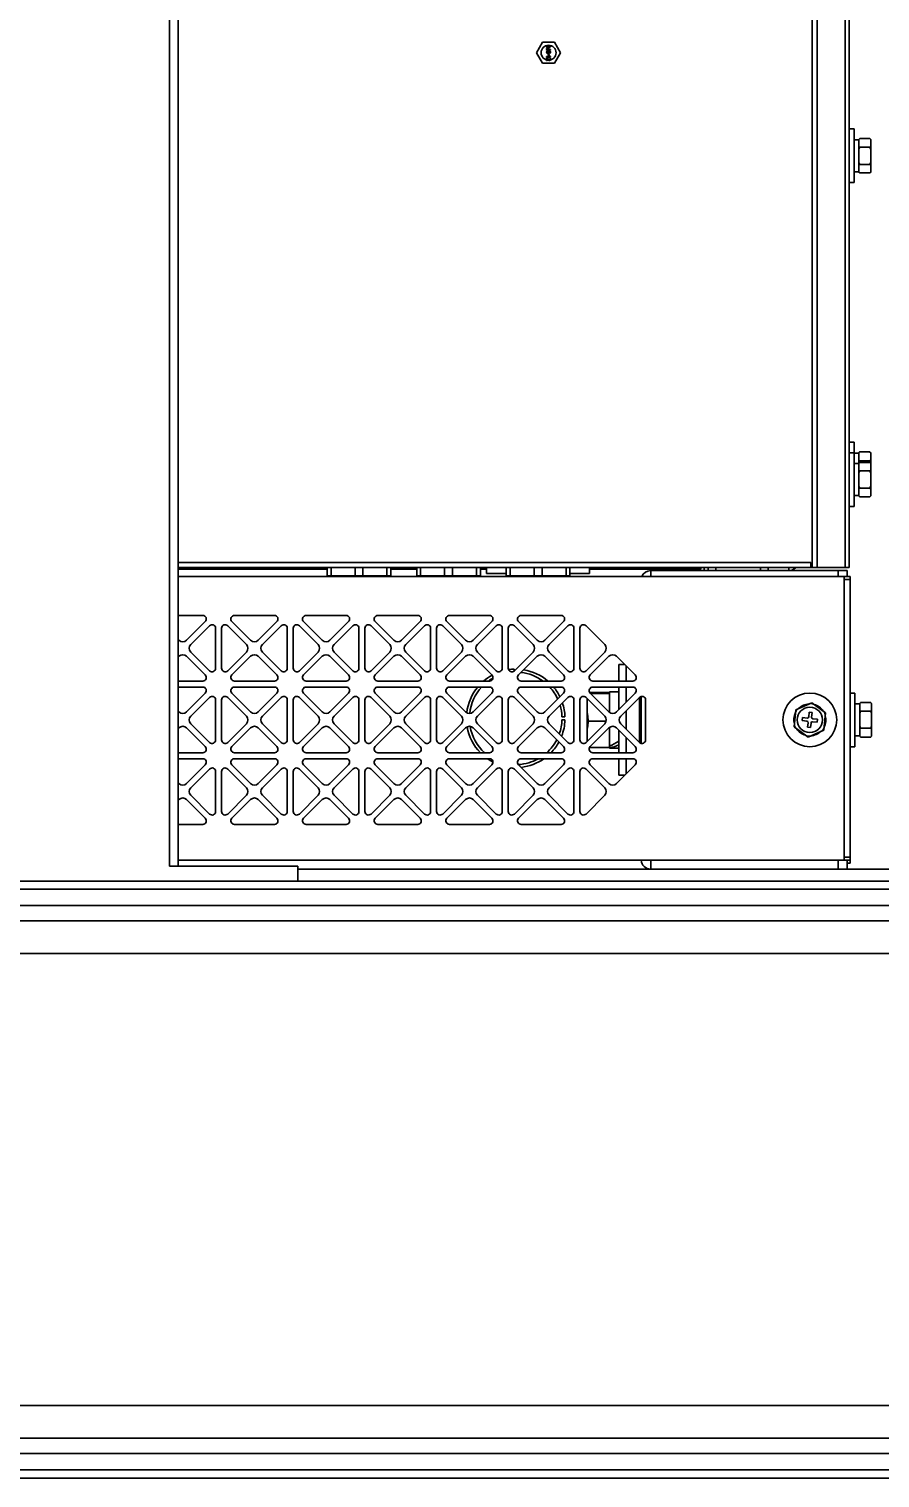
# Model space of a CAD drawing. Header units: millimetres. Extents: x 32496 to 166256, y 3504 to 23939.
# Drawn here: x 49921.6 to 50206.6, y 15003.3 to 15488.8 of the extents above; entities that cross this region are included whole.
import ezdxf

# ---------------------------------------------------------------- set-up
doc = ezdxf.new("R2010")
doc.units = ezdxf.units.MM
doc.layers.get('0').update_dxf_attribs({"lineweight": 35})

msp = doc.modelspace()

# ---------------------------------------------------------------- linework, layer by layer
at = {"linetype": 'Continuous'}
for p, q in [((49968.64, 17717.349), (49968.64, 15208.349)), ((49971.64, 17717.349), (49971.64, 15208.349)), ((50183.94, 15308.349), (50183.94, 17321.349)), ((50185.64, 17321.349), (50185.64, 15308.349)), ((50194.94, 15308.349), (50194.94, 16303.849)), ((50196.34, 15693.718), (50196.34, 15448.981)), ((50091.598, 15480.849), (50093.619, 15484.349)), ((50097.66, 15484.349), (50093.619, 15484.349)), ((50094.99, 15483.049), (50096.29, 15483.049)), ((50094.99, 15482.886), (50094.99, 15483.049)), ((50096.013, 15482.886), (50094.99, 15482.886)), ((50096.013, 15482.886), (50094.99, 15482.507)), ((50094.99, 15482.29), (50094.99, 15482.507)), ((50094.99, 15482.29), (50096.013, 15481.911)), ((50094.99, 15481.911), (50096.013, 15481.911)), ((50094.99, 15481.749), (50094.99, 15481.911)), ((50096.29, 15481.749), (50094.99, 15481.749)), ((50095.128, 15482.399), (50096.29, 15482.805)), ((50096.29, 15481.992), (50095.128, 15482.399)), ((50096.29, 15483.049), (50096.29, 15482.805)), ((50096.29, 15481.992), (50096.29, 15481.749)), ((50097.66, 15484.349), (50099.681, 15480.849)), ((50093.619, 15477.349), (50091.598, 15480.849)), ((50093.619, 15477.349), (50097.66, 15477.349)), ((50095.017, 15481.234), (50094.99, 15481.099)), ((50094.99, 15480.963), (50094.99, 15481.099)), ((50094.99, 15480.963), (50095.017, 15480.828)), ((50094.99, 15479.582), (50096.068, 15479.582)), ((50094.99, 15479.419), (50094.99, 15479.582)), ((50096.29, 15479.419), (50094.99, 15479.419)), ((50094.99, 15479.203), (50095.128, 15479.203)), ((50094.99, 15478.228), (50094.99, 15479.203)), ((50095.128, 15478.228), (50094.99, 15478.228)), ((50095.1, 15481.369), (50095.017, 15481.234)), ((50095.017, 15480.828), (50095.1, 15480.692)), ((50095.211, 15481.451), (50095.1, 15481.369)), ((50095.1, 15480.692), (50095.211, 15480.611)), ((50095.128, 15481.126), (50095.156, 15481.207)), ((50095.128, 15481.126), (50095.128, 15480.936)), ((50095.156, 15480.855), (50095.128, 15480.936)), ((50095.82, 15478.444), (50095.128, 15479.203)), ((50095.128, 15478.986), (50095.737, 15478.309)), ((50095.128, 15478.986), (50095.128, 15478.228)), ((50095.156, 15481.207), (50095.211, 15481.288)), ((50095.211, 15480.774), (50095.156, 15480.855)), ((50095.349, 15481.505), (50095.211, 15481.451)), ((50095.211, 15481.288), (50095.294, 15481.342)), ((50095.294, 15480.719), (50095.211, 15480.774)), ((50095.211, 15480.611), (50095.349, 15480.557)), ((50095.294, 15481.342), (50095.377, 15481.369)), ((50095.377, 15480.692), (50095.294, 15480.719)), ((50095.543, 15481.532), (50095.349, 15481.505)), ((50095.488, 15480.557), (50095.349, 15480.557)), ((50095.46, 15481.369), (50095.377, 15481.369)), ((50095.377, 15480.692), (50095.46, 15480.692)), ((50095.405, 15480.178), (50095.598, 15480.178)), ((50095.405, 15480.124), (50095.405, 15480.178)), ((50095.598, 15480.124), (50095.405, 15480.124)), ((50095.46, 15481.369), (50095.543, 15481.342)), ((50095.543, 15480.719), (50095.46, 15480.692)), ((50095.488, 15480.34), (50095.46, 15480.313)), ((50095.46, 15480.313), (50095.598, 15480.178)), ((50095.598, 15480.124), (50095.46, 15479.988)), ((50095.46, 15479.988), (50095.488, 15479.961)), ((50095.488, 15480.557), (50095.626, 15480.611)), ((50095.654, 15480.178), (50095.488, 15480.34)), ((50095.488, 15479.961), (50095.654, 15480.124)), ((50095.543, 15481.532), (50095.737, 15481.532)), ((50095.543, 15481.342), (50095.598, 15481.288)), ((50095.598, 15480.774), (50095.543, 15480.719)), ((50095.598, 15481.288), (50095.654, 15481.207)), ((50095.654, 15480.855), (50095.598, 15480.774)), ((50095.626, 15480.611), (50095.709, 15480.692)), ((50095.654, 15481.207), (50095.681, 15481.126)), ((50095.681, 15480.936), (50095.654, 15480.855)), ((50095.82, 15480.34), (50095.654, 15480.178)), ((50095.654, 15480.124), (50095.82, 15479.961)), ((50095.737, 15481.397), (50095.681, 15481.397)), ((50095.792, 15481.234), (50095.681, 15481.397)), ((50095.681, 15480.936), (50095.681, 15481.126)), ((50095.709, 15480.692), (50095.792, 15480.828)), ((50095.709, 15480.178), (50095.847, 15480.313)), ((50095.709, 15480.178), (50095.903, 15480.178)), ((50095.903, 15480.124), (50095.709, 15480.124)), ((50095.847, 15479.988), (50095.709, 15480.124)), ((50095.93, 15481.505), (50095.737, 15481.532)), ((50095.737, 15481.397), (50095.903, 15481.369)), ((50095.737, 15478.309), (50095.82, 15478.255)), ((50095.82, 15481.099), (50095.792, 15481.234)), ((50095.792, 15480.828), (50095.82, 15480.963)), ((50095.82, 15481.099), (50095.82, 15480.963)), ((50095.847, 15480.313), (50095.82, 15480.34)), ((50095.82, 15479.961), (50095.847, 15479.988)), ((50095.93, 15478.39), (50095.82, 15478.444)), ((50095.82, 15478.255), (50095.93, 15478.228)), ((50095.875, 15479.744), (50096.096, 15479.744)), ((50095.875, 15479.744), (50096.068, 15479.582)), ((50095.903, 15481.369), (50095.986, 15481.342)), ((50095.903, 15480.178), (50095.903, 15480.124)), ((50096.068, 15481.451), (50095.93, 15481.505)), ((50095.93, 15478.39), (50095.986, 15478.39)), ((50095.986, 15478.228), (50095.93, 15478.228)), ((50095.986, 15481.342), (50096.068, 15481.288)), ((50096.068, 15480.801), (50095.986, 15480.747)), ((50095.986, 15480.611), (50095.986, 15480.747)), ((50095.986, 15480.611), (50096.068, 15480.638)), ((50096.096, 15479.149), (50095.986, 15479.176)), ((50095.986, 15479.04), (50095.986, 15479.176)), ((50095.986, 15479.04), (50096.068, 15478.986)), ((50096.068, 15478.444), (50095.986, 15478.39)), ((50095.986, 15478.228), (50096.096, 15478.255)), ((50096.179, 15481.369), (50096.068, 15481.451)), ((50096.068, 15481.288), (50096.124, 15481.207)), ((50096.124, 15480.882), (50096.068, 15480.801)), ((50096.068, 15480.638), (50096.179, 15480.719)), ((50096.068, 15478.986), (50096.124, 15478.905)), ((50096.124, 15478.526), (50096.068, 15478.444)), ((50096.29, 15479.582), (50096.096, 15479.744)), ((50096.207, 15479.04), (50096.096, 15479.149)), ((50096.096, 15478.255), (50096.207, 15478.363)), ((50096.124, 15481.207), (50096.151, 15481.126)), ((50096.151, 15480.963), (50096.124, 15480.882)), ((50096.124, 15478.905), (50096.151, 15478.769)), ((50096.151, 15478.661), (50096.124, 15478.526)), ((50096.151, 15480.963), (50096.151, 15481.126)), ((50096.151, 15478.661), (50096.151, 15478.769)), ((50096.262, 15481.234), (50096.179, 15481.369)), ((50096.179, 15480.719), (50096.262, 15480.855)), ((50096.262, 15478.932), (50096.207, 15479.04)), ((50096.207, 15478.363), (50096.262, 15478.472)), ((50096.29, 15481.099), (50096.262, 15481.234)), ((50096.262, 15480.855), (50096.29, 15480.99)), ((50096.29, 15478.742), (50096.262, 15478.932)), ((50096.262, 15478.472), (50096.29, 15478.634)), ((50096.29, 15481.099), (50096.29, 15480.99)), ((50096.29, 15479.582), (50096.29, 15479.419)), ((50096.29, 15478.742), (50096.29, 15478.634)), ((50099.681, 15480.849), (50097.66, 15477.349)), ((50196.34, 15455.349), (50197.94, 15455.349)), ((50197.94, 15437.349), (50197.94, 15455.349)), ((50196.34, 15448.981), (50196.34, 15443.718)), ((50197.94, 15451.699), (50199.54, 15451.699)), ((50199.54, 15451.822), (50199.84, 15452.122)), ((50199.54, 15440.875), (50199.54, 15451.822)), ((50199.84, 15452.122), (50203.24, 15452.122)), ((50199.84, 15449.235), (50203.24, 15449.235)), ((50203.54, 15451.822), (50203.24, 15452.122)), ((50203.54, 15440.875), (50203.54, 15451.822)), ((50196.34, 15443.718), (50196.34, 15308.349)), ((50199.84, 15443.462), (50203.24, 15443.462)), ((50197.94, 15440.999), (50199.54, 15440.999)), ((50199.54, 15440.875), (50199.84, 15440.575)), ((50199.84, 15440.575), (50203.24, 15440.575)), ((50203.54, 15440.875), (50203.24, 15440.575)), ((50196.34, 15437.349), (50197.94, 15437.349)), ((50196.34, 15350.349), (50197.94, 15350.349)), ((50196.34, 15346.849), (50197.94, 15346.849)), ((50197.94, 15346.849), (50197.94, 15350.349)), ((50197.94, 15328.849), (50197.94, 15346.849)), ((50197.94, 15346.699), (50199.54, 15346.699)), ((50199.54, 15346.822), (50199.811, 15347.093)), ((50199.54, 15343.322), (50199.54, 15346.822)), ((50199.84, 15347.122), (50203.24, 15347.122)), ((50203.54, 15346.822), (50203.269, 15347.093)), ((50203.54, 15343.322), (50203.54, 15346.822)), ((50197.94, 15343.199), (50199.54, 15343.199)), ((50199.54, 15343.322), (50199.84, 15343.622)), ((50199.54, 15332.375), (50199.54, 15343.322)), ((50199.84, 15344.191), (50203.24, 15344.191)), ((50199.84, 15343.622), (50203.24, 15343.622)), ((50203.54, 15343.322), (50203.24, 15343.622)), ((50203.54, 15332.375), (50203.54, 15343.322)), ((50199.84, 15340.735), (50203.24, 15340.735)), ((50197.94, 15332.499), (50199.54, 15332.499)), ((50199.54, 15332.375), (50199.84, 15332.075)), ((50199.84, 15334.962), (50203.24, 15334.962)), ((50199.84, 15332.075), (50203.24, 15332.075)), ((50203.54, 15332.375), (50203.24, 15332.075)), ((50196.34, 15328.849), (50197.94, 15328.849)), ((49971.64, 15310.049), (50183.44, 15310.049)), ((49971.64, 15308.349), (50185.64, 15308.349)), ((50021.473, 15307.849), (49971.64, 15307.849)), ((50021.473, 15305.582), (50021.473, 15308.349)), ((50022.792, 15305.582), (50022.792, 15308.349)), ((50030.821, 15305.582), (50030.821, 15308.349)), ((50033.458, 15305.582), (50033.458, 15308.349)), ((50041.488, 15305.582), (50041.488, 15308.349)), ((50042.806, 15305.582), (50042.806, 15308.349)), ((50051.473, 15307.849), (50042.806, 15307.849)), ((50051.473, 15305.582), (50051.473, 15308.349)), ((50052.792, 15305.582), (50052.792, 15308.349)), ((50060.821, 15305.582), (50060.821, 15308.349)), ((50063.458, 15305.582), (50063.458, 15308.349)), ((50071.488, 15305.582), (50071.488, 15308.349)), ((50072.806, 15305.582), (50072.806, 15308.349)), ((50074.89, 15307.849), (50072.806, 15307.849)), ((50074.89, 15306.349), (50074.89, 15308.349)), ((50081.473, 15305.582), (50081.473, 15308.349)), ((50082.792, 15305.582), (50082.792, 15308.349)), ((50090.821, 15305.582), (50090.821, 15308.349)), ((50093.458, 15305.582), (50093.458, 15308.349)), ((50101.488, 15305.582), (50101.488, 15308.349)), ((50102.806, 15305.582), (50102.806, 15308.349)), ((50109.39, 15306.349), (50109.39, 15308.349)), ((50146.64, 15307.849), (50109.39, 15307.849)), ((50195.64, 15307.349), (50129.84, 15307.349)), ((50129.84, 15305.349), (50129.84, 15307.349)), ((50146.24, 15307.349), (50146.24, 15307.849)), ((50146.64, 15307.849), (50146.64, 15308.349)), ((50147.74, 15307.349), (50147.74, 15308.349)), ((50149.14, 15307.349), (50149.14, 15308.349)), ((50151.64, 15307.349), (50151.64, 15308.349)), ((50166.64, 15307.349), (50166.64, 15308.349)), ((50169.14, 15307.349), (50169.14, 15308.349)), ((50176.14, 15308.349), (50176.14, 15307.349)), ((50183.44, 15308.349), (50183.44, 15310.049)), ((50185.64, 15308.349), (50196.34, 15308.349)), ((50192.64, 15305.349), (50192.64, 15307.349)), ((50195.64, 15307.349), (50195.64, 15305.349)), ((49971.64, 15305.349), (50196.64, 15305.349)), ((50021.473, 15305.582), (50042.806, 15305.582)), ((50051.473, 15305.582), (50072.806, 15305.582)), ((50074.89, 15306.349), (50081.473, 15306.349)), ((50081.473, 15305.582), (50102.806, 15305.582)), ((50102.806, 15306.349), (50109.39, 15306.349)), ((50194.64, 15304.349), (50194.64, 15305.349)), ((50196.64, 15304.349), (50194.64, 15304.349)), ((50194.64, 15211.349), (50194.64, 15304.349)), ((50196.64, 15210.349), (50196.64, 15305.349)), ((49979.828, 15292.349), (49971.64, 15292.349)), ((50003.828, 15292.349), (49990.451, 15292.349)), ((50027.828, 15292.349), (50014.451, 15292.349)), ((50051.828, 15292.349), (50038.451, 15292.349)), ((50075.828, 15292.349), (50062.451, 15292.349)), ((50099.828, 15292.349), (50086.451, 15292.349)), ((49974.413, 15284.036), (49980.677, 15290.3)), ((49982.091, 15288.886), (49975.827, 15282.621)), ((49984.14, 15274.66), (49984.14, 15288.037)), ((49986.14, 15288.037), (49986.14, 15274.66)), ((49994.453, 15282.621), (49988.188, 15288.886)), ((49989.603, 15290.3), (49995.867, 15284.036)), ((49998.413, 15284.036), (50004.677, 15290.3)), ((50006.091, 15288.886), (49999.827, 15282.621)), ((50008.14, 15274.66), (50008.14, 15288.037)), ((50010.14, 15288.037), (50010.14, 15274.66)), ((50018.453, 15282.621), (50012.188, 15288.886)), ((50013.603, 15290.3), (50019.867, 15284.036)), ((50022.413, 15284.036), (50028.677, 15290.3)), ((50030.091, 15288.886), (50023.827, 15282.621)), ((50032.14, 15274.66), (50032.14, 15288.037)), ((50034.14, 15288.037), (50034.14, 15274.66)), ((50042.453, 15282.621), (50036.188, 15288.886)), ((50037.603, 15290.3), (50043.867, 15284.036)), ((50046.413, 15284.036), (50052.677, 15290.3)), ((50054.091, 15288.886), (50047.827, 15282.621)), ((50056.14, 15274.66), (50056.14, 15288.037)), ((50058.14, 15288.037), (50058.14, 15274.66)), ((50066.453, 15282.621), (50060.188, 15288.886)), ((50061.603, 15290.3), (50067.867, 15284.036)), ((50070.413, 15284.036), (50076.677, 15290.3)), ((50078.091, 15288.886), (50071.827, 15282.621)), ((50080.14, 15274.66), (50080.14, 15288.037)), ((50082.14, 15288.037), (50082.14, 15274.66)), ((50090.453, 15282.621), (50084.188, 15288.886)), ((50085.603, 15290.3), (50091.867, 15284.036)), ((50094.413, 15284.036), (50100.677, 15290.3)), ((50102.091, 15288.886), (50095.827, 15282.621)), ((50104.14, 15274.66), (50104.14, 15288.037)), ((50106.14, 15288.037), (50106.14, 15274.66)), ((50114.453, 15282.621), (50108.188, 15288.886)), ((49980.677, 15272.397), (49974.413, 15278.662)), ((49975.827, 15280.076), (49982.091, 15273.811)), ((49988.188, 15273.811), (49994.453, 15280.076)), ((49995.867, 15278.662), (49989.603, 15272.397)), ((50004.677, 15272.397), (49998.413, 15278.662)), ((49999.827, 15280.076), (50006.091, 15273.811)), ((50012.188, 15273.811), (50018.453, 15280.076)), ((50019.867, 15278.662), (50013.603, 15272.397)), ((50028.677, 15272.397), (50022.413, 15278.662)), ((50023.827, 15280.076), (50030.091, 15273.811)), ((50036.188, 15273.811), (50042.453, 15280.076)), ((50043.867, 15278.662), (50037.603, 15272.397)), ((50052.677, 15272.397), (50046.413, 15278.662)), ((50047.827, 15280.076), (50054.091, 15273.811)), ((50060.188, 15273.811), (50066.453, 15280.076)), ((50067.867, 15278.662), (50061.603, 15272.397)), ((50076.677, 15272.397), (50070.413, 15278.662)), ((50071.827, 15280.076), (50078.091, 15273.811)), ((50084.188, 15273.811), (50090.453, 15280.076)), ((50091.867, 15278.662), (50085.603, 15272.397)), ((50100.677, 15272.397), (50094.413, 15278.662)), ((50095.827, 15280.076), (50102.091, 15273.811)), ((50108.188, 15273.811), (50114.453, 15280.076)), ((50115.867, 15278.662), (50109.603, 15272.397)), ((50124.677, 15272.397), (50118.413, 15278.662)), ((50084.14, 15273.772), (50084.14, 15274.341)), ((50119.14, 15275.849), (50121.226, 15275.849)), ((50119.14, 15275.849), (50119.14, 15270.349)), ((50121.64, 15270.349), (50121.64, 15275.434)), ((49971.64, 15270.349), (49979.828, 15270.349)), ((49979.828, 15268.349), (49971.64, 15268.349)), ((49990.451, 15270.349), (50003.828, 15270.349)), ((50003.828, 15268.349), (49990.451, 15268.349)), ((50014.451, 15270.349), (50027.828, 15270.349)), ((50027.828, 15268.349), (50014.451, 15268.349)), ((50038.451, 15270.349), (50051.828, 15270.349)), ((50051.828, 15268.349), (50038.451, 15268.349)), ((50062.451, 15270.349), (50075.828, 15270.349)), ((50075.828, 15268.349), (50062.451, 15268.349)), ((50086.451, 15270.349), (50099.828, 15270.349)), ((50099.828, 15268.349), (50086.451, 15268.349)), ((50110.451, 15270.349), (50123.828, 15270.349)), ((50123.828, 15268.349), (50110.451, 15268.349)), ((50119.14, 15268.349), (50119.14, 15260.763)), ((50121.64, 15263.263), (50121.64, 15268.349)), ((49974.413, 15260.036), (49980.677, 15266.3)), ((49982.091, 15264.886), (49975.827, 15258.621)), ((49984.14, 15250.66), (49984.14, 15264.037)), ((49986.14, 15264.037), (49986.14, 15250.66)), ((49994.453, 15258.621), (49988.188, 15264.886)), ((49989.603, 15266.3), (49995.867, 15260.036)), ((49998.413, 15260.036), (50004.677, 15266.3)), ((50006.091, 15264.886), (49999.827, 15258.621)), ((50008.14, 15250.66), (50008.14, 15264.037)), ((50010.14, 15264.037), (50010.14, 15250.66)), ((50018.453, 15258.621), (50012.188, 15264.886)), ((50013.603, 15266.3), (50019.867, 15260.036)), ((50022.413, 15260.036), (50028.677, 15266.3)), ((50030.091, 15264.886), (50023.827, 15258.621)), ((50032.14, 15250.66), (50032.14, 15264.037)), ((50034.14, 15264.037), (50034.14, 15250.66)), ((50042.453, 15258.621), (50036.188, 15264.886)), ((50037.603, 15266.3), (50043.867, 15260.036)), ((50046.413, 15260.036), (50052.677, 15266.3)), ((50054.091, 15264.886), (50047.827, 15258.621)), ((50056.14, 15250.66), (50056.14, 15264.037)), ((50058.14, 15264.037), (50058.14, 15250.66)), ((50066.453, 15258.621), (50060.188, 15264.886)), ((50061.603, 15266.3), (50067.867, 15260.036)), ((50070.413, 15260.036), (50076.677, 15266.3)), ((50078.091, 15264.886), (50071.827, 15258.621)), ((50080.14, 15250.66), (50080.14, 15264.037)), ((50082.14, 15264.037), (50082.14, 15250.66)), ((50090.453, 15258.621), (50084.188, 15264.886)), ((50085.603, 15266.3), (50091.867, 15260.036)), ((50094.413, 15260.036), (50100.677, 15266.3)), ((50102.091, 15264.886), (50095.827, 15258.621)), ((50104.14, 15250.66), (50104.14, 15264.037)), ((50106.14, 15264.037), (50106.14, 15250.66)), ((50114.453, 15258.621), (50108.188, 15264.886)), ((50108.54, 15264.534), (50108.54, 15250.163)), ((50109.416, 15266.551), (50116.04, 15266.551)), ((50109.603, 15266.3), (50115.867, 15260.036)), ((50109.771, 15266.132), (50116.04, 15266.132)), ((50119.14, 15266.799), (50116.04, 15266.799)), ((50116.04, 15266.799), (50116.04, 15266.228)), ((50116.04, 15264.037), (50116.04, 15266.228)), ((50116.04, 15264.037), (50116.04, 15259.894)), ((50118.413, 15260.036), (50124.677, 15266.3)), ((50126.091, 15264.886), (50119.827, 15258.621)), ((50126.14, 15264.925), (50126.14, 15249.772)), ((50126.64, 15264.849), (50126.14, 15264.849)), ((50126.64, 15249.505), (50126.64, 15265.192)), ((50128.14, 15250.66), (50128.14, 15264.037)), ((50196.64, 15266.349), (50198.24, 15266.349)), ((50198.24, 15248.349), (50198.24, 15266.349)), ((50100.132, 15258.349), (50101.132, 15258.349)), ((50121.64, 15254.263), (50121.64, 15260.434)), ((50177.861, 15255.009), (50178.475, 15260.75)), ((50178.475, 15260.75), (50183.753, 15263.089)), ((50182.749, 15258.396), (50182.908, 15259.888)), ((50182.908, 15259.888), (50183.903, 15259.781)), ((50183.903, 15259.781), (50183.743, 15258.29)), ((50183.753, 15263.089), (50188.418, 15259.688)), ((50187.805, 15253.947), (50188.418, 15259.688)), ((50198.24, 15262.699), (50199.84, 15262.699)), ((50199.84, 15262.822), (50200.092, 15263.075)), ((50199.84, 15251.875), (50199.84, 15262.822)), ((50200.092, 15263.075), (50200.14, 15263.122)), ((50200.14, 15263.122), (50203.54, 15263.122)), ((50200.14, 15260.307), (50203.54, 15260.307)), ((50203.587, 15263.075), (50203.54, 15263.122)), ((50203.84, 15262.822), (50203.587, 15263.075)), ((50203.84, 15251.875), (50203.84, 15262.822)), ((49980.677, 15248.397), (49974.413, 15254.662)), ((49975.827, 15256.076), (49982.091, 15249.811)), ((49988.188, 15249.811), (49994.453, 15256.076)), ((49995.867, 15254.662), (49989.603, 15248.397)), ((50004.677, 15248.397), (49998.413, 15254.662)), ((49999.827, 15256.076), (50006.091, 15249.811)), ((50012.188, 15249.811), (50018.453, 15256.076)), ((50019.867, 15254.662), (50013.603, 15248.397)), ((50028.677, 15248.397), (50022.413, 15254.662)), ((50023.827, 15256.076), (50030.091, 15249.811)), ((50036.188, 15249.811), (50042.453, 15256.076)), ((50043.867, 15254.662), (50037.603, 15248.397)), ((50052.677, 15248.397), (50046.413, 15254.662)), ((50047.827, 15256.076), (50054.091, 15249.811)), ((50060.188, 15249.811), (50066.453, 15256.076)), ((50067.867, 15254.662), (50061.603, 15248.397)), ((50076.677, 15248.397), (50070.413, 15254.662)), ((50071.827, 15256.076), (50078.091, 15249.811)), ((50084.188, 15249.811), (50090.453, 15256.076)), ((50091.867, 15254.662), (50085.603, 15248.397)), ((50100.677, 15248.397), (50094.413, 15254.662)), ((50095.827, 15256.076), (50102.091, 15249.811)), ((50101.132, 15257.349), (50100.132, 15257.349)), ((50108.188, 15249.811), (50114.453, 15256.076)), ((50109.047, 15256.93), (50114.925, 15256.93)), ((50115.867, 15254.662), (50109.603, 15248.397)), ((50116.04, 15254.803), (50116.04, 15250.152)), ((50124.677, 15248.397), (50118.413, 15254.662)), ((50119.14, 15253.934), (50119.14, 15246.349)), ((50119.827, 15256.076), (50126.091, 15249.811)), ((50182.526, 15251.608), (50177.861, 15255.009)), ((50180.601, 15257.117), (50180.707, 15258.111)), ((50182.092, 15256.958), (50180.601, 15257.117)), ((50180.707, 15258.111), (50182.199, 15257.952)), ((50182.377, 15254.916), (50182.536, 15256.407)), ((50183.371, 15254.81), (50182.377, 15254.916)), ((50187.805, 15253.947), (50182.526, 15251.608)), ((50183.531, 15256.301), (50183.371, 15254.81)), ((50185.572, 15256.586), (50184.081, 15256.745)), ((50184.187, 15257.74), (50185.679, 15257.58)), ((50185.679, 15257.58), (50185.572, 15256.586)), ((50200.14, 15254.535), (50203.54, 15254.535)), ((50116.04, 15248.146), (50116.04, 15250.152)), ((50121.64, 15246.349), (50121.64, 15251.434)), ((50126.14, 15249.849), (50126.64, 15249.849)), ((50198.24, 15251.999), (50199.84, 15251.999)), ((50199.84, 15251.875), (50200.092, 15251.622)), ((50200.14, 15251.576), (50203.54, 15251.576)), ((50203.84, 15251.875), (50203.587, 15251.622)), ((49971.64, 15246.349), (49979.828, 15246.349)), ((49979.828, 15244.349), (49971.64, 15244.349)), ((49990.451, 15246.349), (50003.828, 15246.349)), ((50003.828, 15244.349), (49990.451, 15244.349)), ((50014.451, 15246.349), (50027.828, 15246.349)), ((50027.828, 15244.349), (50014.451, 15244.349)), ((50038.451, 15246.349), (50051.828, 15246.349)), ((50051.828, 15244.349), (50038.451, 15244.349)), ((50062.451, 15246.349), (50075.828, 15246.349)), ((50075.828, 15244.349), (50062.451, 15244.349)), ((50086.451, 15246.349), (50099.828, 15246.349)), ((50099.828, 15244.349), (50086.451, 15244.349)), ((50109.416, 15248.146), (50116.04, 15248.146)), ((50110.451, 15246.349), (50123.828, 15246.349)), ((50123.828, 15244.349), (50110.451, 15244.349)), ((50116.04, 15248.146), (50116.04, 15247.899)), ((50119.14, 15247.899), (50116.04, 15247.899)), ((50119.14, 15244.349), (50119.14, 15238.849)), ((50121.64, 15239.263), (50121.64, 15244.349)), ((50196.64, 15248.349), (50198.24, 15248.349)), ((49974.413, 15236.036), (49980.677, 15242.3)), ((49982.091, 15240.886), (49975.827, 15234.621)), ((49984.14, 15226.66), (49984.14, 15240.037)), ((49986.14, 15240.037), (49986.14, 15226.66)), ((49994.453, 15234.621), (49988.188, 15240.886)), ((49989.603, 15242.3), (49995.867, 15236.036)), ((49998.413, 15236.036), (50004.677, 15242.3)), ((50006.091, 15240.886), (49999.827, 15234.621)), ((50008.14, 15226.66), (50008.14, 15240.037)), ((50010.14, 15240.037), (50010.14, 15226.66)), ((50018.453, 15234.621), (50012.188, 15240.886)), ((50013.603, 15242.3), (50019.867, 15236.036)), ((50022.413, 15236.036), (50028.677, 15242.3)), ((50030.091, 15240.886), (50023.827, 15234.621)), ((50032.14, 15226.66), (50032.14, 15240.037)), ((50034.14, 15240.037), (50034.14, 15226.66)), ((50042.453, 15234.621), (50036.188, 15240.886)), ((50037.603, 15242.3), (50043.867, 15236.036)), ((50046.413, 15236.036), (50052.677, 15242.3)), ((50054.091, 15240.886), (50047.827, 15234.621)), ((50056.14, 15226.66), (50056.14, 15240.037)), ((50058.14, 15240.037), (50058.14, 15226.66)), ((50066.453, 15234.621), (50060.188, 15240.886)), ((50061.603, 15242.3), (50067.867, 15236.036)), ((50070.413, 15236.036), (50076.677, 15242.3)), ((50078.091, 15240.886), (50071.827, 15234.621)), ((50080.14, 15226.66), (50080.14, 15240.037)), ((50082.14, 15240.037), (50082.14, 15226.66)), ((50090.453, 15234.621), (50084.188, 15240.886)), ((50085.603, 15242.3), (50091.867, 15236.036)), ((50094.413, 15236.036), (50100.677, 15242.3)), ((50102.091, 15240.886), (50095.827, 15234.621)), ((50104.14, 15226.66), (50104.14, 15240.037)), ((50106.14, 15240.037), (50106.14, 15226.66)), ((50114.453, 15234.621), (50108.188, 15240.886)), ((50109.603, 15242.3), (50115.867, 15236.036)), ((50118.413, 15236.036), (50124.677, 15242.3)), ((50119.14, 15238.849), (50121.226, 15238.849)), ((49980.677, 15224.397), (49974.413, 15230.662)), ((49975.827, 15232.076), (49982.091, 15225.811)), ((49988.188, 15225.811), (49994.453, 15232.076)), ((49995.867, 15230.662), (49989.603, 15224.397)), ((50004.677, 15224.397), (49998.413, 15230.662)), ((49999.827, 15232.076), (50006.091, 15225.811)), ((50012.188, 15225.811), (50018.453, 15232.076)), ((50019.867, 15230.662), (50013.603, 15224.397)), ((50028.677, 15224.397), (50022.413, 15230.662)), ((50023.827, 15232.076), (50030.091, 15225.811)), ((50036.188, 15225.811), (50042.453, 15232.076)), ((50043.867, 15230.662), (50037.603, 15224.397)), ((50052.677, 15224.397), (50046.413, 15230.662)), ((50047.827, 15232.076), (50054.091, 15225.811)), ((50060.188, 15225.811), (50066.453, 15232.076)), ((50067.867, 15230.662), (50061.603, 15224.397)), ((50076.677, 15224.397), (50070.413, 15230.662)), ((50071.827, 15232.076), (50078.091, 15225.811)), ((50084.188, 15225.811), (50090.453, 15232.076)), ((50091.867, 15230.662), (50085.603, 15224.397)), ((50100.677, 15224.397), (50094.413, 15230.662)), ((50095.827, 15232.076), (50102.091, 15225.811)), ((50108.188, 15225.811), (50114.453, 15232.076)), ((49971.64, 15222.349), (49979.828, 15222.349)), ((49990.451, 15222.349), (50003.828, 15222.349)), ((50014.451, 15222.349), (50027.828, 15222.349)), ((50038.451, 15222.349), (50051.828, 15222.349)), ((50062.451, 15222.349), (50075.828, 15222.349)), ((50086.451, 15222.349), (50099.828, 15222.349)), ((49971.64, 15210.349), (50196.64, 15210.349)), ((50129.84, 15210.349), (50129.84, 15207.349)), ((50192.64, 15207.349), (50192.64, 15210.349)), ((50194.64, 15211.349), (50196.64, 15211.349)), ((50194.64, 15210.349), (50194.64, 15211.349)), ((50195.64, 15210.349), (50195.64, 15209.758)), ((50196.64, 15209.349), (50196.64, 15210.349)), ((50011.64, 15208.349), (49968.64, 15208.349)), ((50011.64, 15208.349), (50011.64, 15203.349)), ((50426.64, 15207.349), (50011.64, 15207.349)), ((50195.64, 15209.758), (50195.64, 15207.349)), ((50196.64, 15209.349), (50195.64, 15209.349)), ((51717.14, 15200.629), (40048.64, 15200.629)), ((50011.64, 15203.349), (49831.64, 15203.349)), ((50431.64, 15203.349), (50011.64, 15203.349)), ((51717.14, 15195.156), (40048.64, 15195.156)), ((51071.64, 15190.039), (40098.64, 15190.039)), ((51071.64, 15179.094), (40098.64, 15179.094)), ((52008.64, 15027.604), (40172.64, 15027.604)), ((52008.64, 15016.658), (40172.64, 15016.658)), ((52008.64, 15011.541), (40172.64, 15011.541)), ((52008.64, 15006.069), (40172.64, 15006.069)), ((52008.64, 15003.349), (40172.64, 15003.349))]:
    msp.add_line(p, q, dxfattribs=at)
for centre, radius in [((50095.64, 15480.849), 2.5), ((50183.14, 15257.349), 9), ((50183.14, 15257.349), 4.25)]:
    msp.add_circle(centre, radius, dxfattribs=at)
for centre, radius, start, end in [((50200.782, 15449.548), 3.555, 39.13645, 39.50132), ((50202.298, 15443.15), 3.556, 219.13644, 219.50078), ((50202.355, 15344.531), 3.608, 140.86438, 141.29004), ((50203.676, 15343.344), 5.384, 135.4351, 135.87611), ((50199.402, 15343.342), 5.386, 44.1239, 44.56491), ((50200.726, 15344.532), 3.606, 38.70995, 39.13363), ((50200.782, 15341.048), 3.555, 39.13645, 39.50132), ((50202.298, 15334.65), 3.556, 219.13644, 219.50078), ((50129.84, 15304.149), 3.2, 90, 157.85234), ((50176.14, 15310.349), 3, 270, 317.70579), ((49979.828, 15291.149), 1.2, 315, 90), ((49990.451, 15291.149), 1.2, 90, 225), ((50003.828, 15291.149), 1.2, 315, 90), ((50014.451, 15291.149), 1.2, 90, 225), ((50027.828, 15291.149), 1.2, 315, 90), ((50038.451, 15291.149), 1.2, 90, 225), ((50051.828, 15291.149), 1.2, 315, 90), ((50062.451, 15291.149), 1.2, 90, 225), ((50075.828, 15291.149), 1.2, 315, 90), ((50086.451, 15291.149), 1.2, 90, 225), ((50099.828, 15291.149), 1.2, 315, 90), ((49982.94, 15288.037), 1.2, 0, 135), ((49987.34, 15288.037), 1.2, 45, 180), ((50006.94, 15288.037), 1.2, 0, 135), ((50011.34, 15288.037), 1.2, 45, 180), ((50030.94, 15288.037), 1.2, 0, 135), ((50035.34, 15288.037), 1.2, 45, 180), ((50054.94, 15288.037), 1.2, 0, 135), ((50059.34, 15288.037), 1.2, 45, 180), ((50078.94, 15288.037), 1.2, 0, 135), ((50083.34, 15288.037), 1.2, 45, 180), ((50102.94, 15288.037), 1.2, 0, 135), ((50107.34, 15288.037), 1.2, 45, 180), ((49973.14, 15285.308), 1.8, 225, 315), ((49977.1, 15281.349), 1.8, 135, 225), ((49993.18, 15281.349), 1.8, 315, 45), ((49997.14, 15285.308), 1.8, 225, 315), ((50001.1, 15281.349), 1.8, 135, 225), ((50017.18, 15281.349), 1.8, 315, 45), ((50021.14, 15285.308), 1.8, 225, 315), ((50025.1, 15281.349), 1.8, 135, 225), ((50041.18, 15281.349), 1.8, 315, 45), ((50045.14, 15285.308), 1.8, 225, 315), ((50049.1, 15281.349), 1.8, 135, 225), ((50065.18, 15281.349), 1.8, 315, 45), ((50069.14, 15285.308), 1.8, 225, 315), ((50073.1, 15281.349), 1.8, 135, 225), ((50089.18, 15281.349), 1.8, 315, 45), ((50093.14, 15285.308), 1.8, 225, 315), ((50097.1, 15281.349), 1.8, 135, 225), ((50113.18, 15281.349), 1.8, 315, 45), ((49973.14, 15277.389), 1.8, 45, 135), ((49997.14, 15277.389), 1.8, 45, 135), ((50021.14, 15277.389), 1.8, 45, 135), ((50045.14, 15277.389), 1.8, 45, 135), ((50069.14, 15277.389), 1.8, 45, 135), ((50093.14, 15277.389), 1.8, 45, 135), ((50117.14, 15277.389), 1.8, 45, 135), ((49982.94, 15274.66), 1.2, 225, 0), ((49987.34, 15274.66), 1.2, 180, 315), ((50006.94, 15274.66), 1.2, 225, 0), ((50011.34, 15274.66), 1.2, 180, 315), ((50030.94, 15274.66), 1.2, 225, 0), ((50035.34, 15274.66), 1.2, 180, 315), ((50054.94, 15274.66), 1.2, 225, 0), ((50059.34, 15274.66), 1.2, 180, 315), ((50078.94, 15274.66), 1.2, 225, 0), ((50083.34, 15274.66), 1.2, 180, 315), ((50084.64, 15257.849), 16.5, 91.7365, 98.34437), ((50084.64, 15257.849), 15.5, 53.86236, 83.34372), ((50084.64, 15257.849), 16.5, 49.33265, 80.64875), ((50102.94, 15274.66), 1.2, 225, 0), ((50107.34, 15274.66), 1.2, 180, 315), ((49979.828, 15271.549), 1.2, 270, 45), ((49979.828, 15267.149), 1.2, 315, 90), ((49990.451, 15271.549), 1.2, 135, 270), ((49990.451, 15267.149), 1.2, 90, 225), ((50003.828, 15271.549), 1.2, 270, 45), ((50003.828, 15267.149), 1.2, 315, 90), ((50014.451, 15271.549), 1.2, 135, 270), ((50014.451, 15267.149), 1.2, 90, 225), ((50027.828, 15271.549), 1.2, 270, 45), ((50027.828, 15267.149), 1.2, 315, 90), ((50038.451, 15271.549), 1.2, 135, 270), ((50038.451, 15267.149), 1.2, 90, 225), ((50051.828, 15271.549), 1.2, 270, 45), ((50051.828, 15267.149), 1.2, 315, 90), ((50062.451, 15271.549), 1.2, 135, 270), ((50062.451, 15267.149), 1.2, 90, 225), ((50084.64, 15257.849), 16.5, 140.44975, 173.3933), ((50084.64, 15257.849), 15.5, 137.2859, 173.80278), ((50084.64, 15257.849), 16.5, 118.62579, 130.66828), ((50084.64, 15257.849), 15.5, 119.58808, 126.13774), ((50075.828, 15271.549), 1.2, 270, 45), ((50075.828, 15267.149), 1.2, 315, 90), ((50086.451, 15271.549), 1.2, 135, 270), ((50086.451, 15267.149), 1.2, 90, 225), ((50084.64, 15257.849), 15.5, 24.72813, 42.71334), ((50084.64, 15257.849), 16.5, 26.02129, 39.54966), ((50099.828, 15271.549), 1.2, 270, 45), ((50099.828, 15267.149), 1.2, 315, 90), ((50110.451, 15271.549), 1.2, 135, 270), ((50110.451, 15267.149), 1.2, 90, 225), ((50123.828, 15271.549), 1.2, 270, 45), ((50123.828, 15267.149), 1.2, 315, 90), ((49982.94, 15264.037), 1.2, 0, 135), ((49987.34, 15264.037), 1.2, 45, 180), ((50006.94, 15264.037), 1.2, 0, 135), ((50011.34, 15264.037), 1.2, 45, 180), ((50030.94, 15264.037), 1.2, 0, 135), ((50035.34, 15264.037), 1.2, 45, 180), ((50054.94, 15264.037), 1.2, 0, 135), ((50059.34, 15264.037), 1.2, 45, 180), ((50078.94, 15264.037), 1.2, 0, 135), ((50083.34, 15264.037), 1.2, 45, 180), ((50102.94, 15264.037), 1.2, 0, 135), ((50107.34, 15264.037), 1.2, 45, 180), ((50126.94, 15264.037), 1.2, 0, 135), ((49973.14, 15261.308), 1.8, 225, 315), ((49977.1, 15257.349), 1.8, 135, 225), ((49993.18, 15257.349), 1.8, 315, 45), ((49997.14, 15261.308), 1.8, 225, 315), ((50001.1, 15257.349), 1.8, 135, 225), ((50017.18, 15257.349), 1.8, 315, 45), ((50021.14, 15261.308), 1.8, 225, 315), ((50025.1, 15257.349), 1.8, 135, 225), ((50041.18, 15257.349), 1.8, 315, 45), ((50045.14, 15261.308), 1.8, 225, 315), ((50049.1, 15257.349), 1.8, 135, 225), ((50065.18, 15257.349), 1.8, 315, 45), ((50069.14, 15261.308), 1.8, 225, 315), ((50073.1, 15257.349), 1.8, 135, 225), ((50089.18, 15257.349), 1.8, 315, 45), ((50093.14, 15261.308), 1.8, 225, 315), ((50097.1, 15257.349), 1.8, 135, 225), ((50084.64, 15257.849), 15.5, 1.84857, 16.59242), ((50084.64, 15257.849), 16.5, 1.7365, 18.45898), ((50113.18, 15257.349), 1.8, 315, 45), ((50117.14, 15261.308), 1.8, 225, 315), ((50121.1, 15257.349), 1.8, 135, 225), ((50183.14, 15257.349), 5.35, 153.06137, 194.74076), ((50183.14, 15257.349), 5.474, 137.90862, 149.89351), ((50183.14, 15257.349), 5.35, 93.06137, 134.74076), ((50182.252, 15258.449), 0.5, 263.90106, 353.90106), ((50183.14, 15257.349), 5.474, 77.90862, 89.89351), ((50183.14, 15257.349), 5.35, 33.06137, 74.74076), ((50183.14, 15257.349), 5.474, 17.90862, 29.89351), ((50183.14, 15257.349), 5.35, 333.06137, 14.74076), ((49973.14, 15253.389), 1.8, 45, 135), ((49997.14, 15253.389), 1.8, 45, 135), ((50021.14, 15253.389), 1.8, 45, 135), ((50045.14, 15253.389), 1.8, 45, 135), ((50069.14, 15253.389), 1.8, 45, 135), ((50084.64, 15257.849), 16.5, 189.86055, 224.2208), ((50084.64, 15257.849), 15.5, 189.98795, 227.98818), ((50093.14, 15253.389), 1.8, 45, 135), ((50084.64, 15257.849), 15.5, 340.45195, 358.15143), ((50084.64, 15257.849), 16.5, 338.81204, 358.2635), ((50117.14, 15253.389), 1.8, 45, 135), ((50183.14, 15257.349), 5.474, 197.90862, 209.89351), ((50183.14, 15257.349), 5.35, 213.06137, 254.74076), ((50182.039, 15256.461), 0.5, 353.90106, 83.90106), ((50183.14, 15257.349), 5.35, 273.06137, 314.74076), ((50184.028, 15256.248), 0.5, 83.90106, 173.90106), ((50184.24, 15258.237), 0.5, 173.90106, 263.90106), ((50183.14, 15257.349), 5.474, 317.90862, 329.89351), ((49982.94, 15250.66), 1.2, 225, 0), ((49987.34, 15250.66), 1.2, 180, 315), ((50006.94, 15250.66), 1.2, 225, 0), ((50011.34, 15250.66), 1.2, 180, 315), ((50030.94, 15250.66), 1.2, 225, 0), ((50035.34, 15250.66), 1.2, 180, 315), ((50054.94, 15250.66), 1.2, 225, 0), ((50059.34, 15250.66), 1.2, 180, 315), ((50078.94, 15250.66), 1.2, 225, 0), ((50083.34, 15250.66), 1.2, 180, 315), ((50084.64, 15257.849), 15.5, 312.01146, 332.49855), ((50084.64, 15257.849), 16.5, 315.78045, 331.41617), ((50102.94, 15250.66), 1.2, 225, 0), ((50107.34, 15250.66), 1.2, 180, 315), ((50126.94, 15250.66), 1.2, 225, 0), ((50183.14, 15257.349), 5.474, 257.90862, 269.89351), ((50202.69, 15254.177), 3.64, 218.44669, 218.90617), ((50200.989, 15254.177), 3.639, 321.08629, 321.55327), ((49979.828, 15247.549), 1.2, 270, 45), ((49979.828, 15243.149), 1.2, 315, 90), ((49990.451, 15247.549), 1.2, 135, 270), ((49990.451, 15243.149), 1.2, 90, 225), ((50003.828, 15247.549), 1.2, 270, 45), ((50003.828, 15243.149), 1.2, 315, 90), ((50014.451, 15247.549), 1.2, 135, 270), ((50014.451, 15243.149), 1.2, 90, 225), ((50027.828, 15247.549), 1.2, 270, 45), ((50027.828, 15243.149), 1.2, 315, 90), ((50038.451, 15247.549), 1.2, 135, 270), ((50038.451, 15243.149), 1.2, 90, 225), ((50051.828, 15247.549), 1.2, 270, 45), ((50051.828, 15243.149), 1.2, 315, 90), ((50062.451, 15247.549), 1.2, 135, 270), ((50062.451, 15243.149), 1.2, 90, 225), ((50084.64, 15257.849), 16.5, 235.01545, 242.49204), ((50075.828, 15247.549), 1.2, 270, 45), ((50075.828, 15243.149), 1.2, 315, 90), ((50086.451, 15247.549), 1.2, 135, 270), ((50086.451, 15243.149), 1.2, 90, 225), ((50084.64, 15257.849), 15.5, 273.30073, 299.28249), ((50084.64, 15257.849), 16.5, 276.26197, 304.98489), ((50099.828, 15247.549), 1.2, 270, 45), ((50099.828, 15243.149), 1.2, 315, 90), ((50110.451, 15247.549), 1.2, 135, 270), ((50110.451, 15243.149), 1.2, 90, 225), ((50123.828, 15247.549), 1.2, 270, 45), ((50123.828, 15243.149), 1.2, 315, 90), ((49982.94, 15240.037), 1.2, 0, 135), ((49987.34, 15240.037), 1.2, 45, 180), ((50006.94, 15240.037), 1.2, 0, 135), ((50011.34, 15240.037), 1.2, 45, 180), ((50030.94, 15240.037), 1.2, 0, 135), ((50035.34, 15240.037), 1.2, 45, 180), ((50054.94, 15240.037), 1.2, 0, 135), ((50059.34, 15240.037), 1.2, 45, 180), ((50078.94, 15240.037), 1.2, 0, 135), ((50083.34, 15240.037), 1.2, 45, 180), ((50102.94, 15240.037), 1.2, 0, 135), ((50107.34, 15240.037), 1.2, 45, 180), ((49973.14, 15237.308), 1.8, 225, 315), ((49977.1, 15233.349), 1.8, 135, 225), ((49993.18, 15233.349), 1.8, 315, 45), ((49997.14, 15237.308), 1.8, 225, 315), ((50001.1, 15233.349), 1.8, 135, 225), ((50017.18, 15233.349), 1.8, 315, 45), ((50021.14, 15237.308), 1.8, 225, 315), ((50025.1, 15233.349), 1.8, 135, 225), ((50041.18, 15233.349), 1.8, 315, 45), ((50045.14, 15237.308), 1.8, 225, 315), ((50049.1, 15233.349), 1.8, 135, 225), ((50065.18, 15233.349), 1.8, 315, 45), ((50069.14, 15237.308), 1.8, 225, 315), ((50073.1, 15233.349), 1.8, 135, 225), ((50089.18, 15233.349), 1.8, 315, 45), ((50093.14, 15237.308), 1.8, 225, 315), ((50097.1, 15233.349), 1.8, 135, 225), ((50113.18, 15233.349), 1.8, 315, 45), ((50117.14, 15237.308), 1.8, 225, 315), ((49973.14, 15229.389), 1.8, 45, 135), ((49997.14, 15229.389), 1.8, 45, 135), ((50021.14, 15229.389), 1.8, 45, 135), ((50045.14, 15229.389), 1.8, 45, 135), ((50069.14, 15229.389), 1.8, 45, 135), ((50093.14, 15229.389), 1.8, 45, 135), ((49979.828, 15223.549), 1.2, 270, 45), ((49982.94, 15226.66), 1.2, 225, 0), ((49987.34, 15226.66), 1.2, 180, 315), ((49990.451, 15223.549), 1.2, 135, 270), ((50003.828, 15223.549), 1.2, 270, 45), ((50006.94, 15226.66), 1.2, 225, 0), ((50011.34, 15226.66), 1.2, 180, 315), ((50014.451, 15223.549), 1.2, 135, 270), ((50027.828, 15223.549), 1.2, 270, 45), ((50030.94, 15226.66), 1.2, 225, 0), ((50035.34, 15226.66), 1.2, 180, 315), ((50038.451, 15223.549), 1.2, 135, 270), ((50051.828, 15223.549), 1.2, 270, 45), ((50054.94, 15226.66), 1.2, 225, 0), ((50059.34, 15226.66), 1.2, 180, 315), ((50062.451, 15223.549), 1.2, 135, 270), ((50075.828, 15223.549), 1.2, 270, 45), ((50078.94, 15226.66), 1.2, 225, 0), ((50083.34, 15226.66), 1.2, 180, 315), ((50086.451, 15223.549), 1.2, 135, 270), ((50099.828, 15223.549), 1.2, 270, 45), ((50102.94, 15226.66), 1.2, 225, 0), ((50107.34, 15226.66), 1.2, 180, 315), ((50129.84, 15210.549), 3.2, 183.65496, 270)]:
    msp.add_arc(centre, radius, start, end, dxfattribs=at)
for centre, start_param, end_param in [((50116.934, 15257.349), -2.2092881, -1.8789298), ((50119.14, 15257.349), -2.4487921, -2.1145617)]:
    msp.add_ellipse(centre, major_axis=(8.087, 8.087), ratio=0.6045595, start_param=start_param, end_param=end_param, dxfattribs=at)
for points, knots in [([(50199.54, 15451.792), (50199.563, 15451.82), (50199.658, 15451.934), (50199.76, 15452.043), (50199.84, 15452.122)], [0, 0, 0, 0, 0.2445585, 1, 1, 1, 1]), ([(50199.84, 15449.235), (50199.813, 15449.262), (50199.709, 15449.368), (50199.61, 15449.479), (50199.54, 15449.565)], [0, 0, 0, 0, 0.2553524, 1, 1, 1, 1]), ([(50203.525, 15451.81), (50203.503, 15451.836), (50203.412, 15451.944), (50203.315, 15452.047), (50203.24, 15452.122)], [0, 0, 0, 0, 0.2448781, 1, 1, 1, 1]), ([(50203.24, 15449.235), (50203.267, 15449.262), (50203.371, 15449.368), (50203.47, 15449.479), (50203.54, 15449.565)], [0, 0, 0, 0, 0.2553532, 1, 1, 1, 1]), ([(50199.54, 15443.132), (50199.563, 15443.16), (50199.658, 15443.274), (50199.76, 15443.382), (50199.84, 15443.462)], [0, 0, 0, 0, 0.2445585, 1, 1, 1, 1]), ([(50203.54, 15443.132), (50203.517, 15443.16), (50203.421, 15443.274), (50203.319, 15443.382), (50203.24, 15443.462)], [0, 0, 0, 0, 0.2445585, 1, 1, 1, 1]), ([(50199.84, 15440.575), (50199.814, 15440.601), (50199.716, 15440.701), (50199.621, 15440.806), (50199.554, 15440.888)], [0, 0, 0, 0, 0.2550408, 1, 1, 1, 1]), ([(50203.24, 15440.575), (50203.267, 15440.602), (50203.371, 15440.708), (50203.47, 15440.819), (50203.54, 15440.905)], [0, 0, 0, 0, 0.2553532, 1, 1, 1, 1]), ([(50199.557, 15346.808), (50199.576, 15346.832), (50199.658, 15346.93), (50199.744, 15347.023), (50199.811, 15347.092)], [0, 0, 0, 0, 0.2454978, 1, 1, 1, 1]), ([(50203.523, 15346.808), (50203.503, 15346.832), (50203.422, 15346.93), (50203.336, 15347.023), (50203.269, 15347.092)], [0, 0, 0, 0, 0.2454961, 1, 1, 1, 1]), ([(50199.84, 15344.191), (50199.813, 15344.218), (50199.709, 15344.326), (50199.61, 15344.439), (50199.54, 15344.526)], [0, 0, 0, 0, 0.2552106, 1, 1, 1, 1]), ([(50199.54, 15343.292), (50199.563, 15343.32), (50199.658, 15343.434), (50199.76, 15343.543), (50199.84, 15343.622)], [0, 0, 0, 0, 0.2445585, 1, 1, 1, 1]), ([(50199.84, 15340.735), (50199.813, 15340.762), (50199.709, 15340.868), (50199.61, 15340.979), (50199.54, 15341.065)], [0, 0, 0, 0, 0.2553524, 1, 1, 1, 1]), ([(50203.24, 15344.191), (50203.267, 15344.218), (50203.371, 15344.326), (50203.47, 15344.439), (50203.54, 15344.526)], [0, 0, 0, 0, 0.2552114, 1, 1, 1, 1]), ([(50203.525, 15343.31), (50203.503, 15343.336), (50203.412, 15343.444), (50203.315, 15343.547), (50203.24, 15343.622)], [0, 0, 0, 0, 0.2448781, 1, 1, 1, 1]), ([(50203.24, 15340.735), (50203.267, 15340.762), (50203.371, 15340.868), (50203.47, 15340.979), (50203.54, 15341.065)], [0, 0, 0, 0, 0.2553532, 1, 1, 1, 1]), ([(50199.54, 15334.632), (50199.563, 15334.66), (50199.658, 15334.774), (50199.76, 15334.882), (50199.84, 15334.962)], [0, 0, 0, 0, 0.2445585, 1, 1, 1, 1]), ([(50199.84, 15332.075), (50199.814, 15332.101), (50199.716, 15332.201), (50199.621, 15332.306), (50199.554, 15332.388)], [0, 0, 0, 0, 0.2550408, 1, 1, 1, 1]), ([(50203.54, 15334.632), (50203.517, 15334.66), (50203.421, 15334.774), (50203.319, 15334.882), (50203.24, 15334.962)], [0, 0, 0, 0, 0.2445585, 1, 1, 1, 1]), ([(50203.24, 15332.075), (50203.267, 15332.102), (50203.371, 15332.208), (50203.47, 15332.319), (50203.54, 15332.405)], [0, 0, 0, 0, 0.2553532, 1, 1, 1, 1]), ([(50024.936, 15305.473), (50024.934, 15305.474), (50024.928, 15305.479), (50024.934, 15305.484), (50024.936, 15305.485)], [0, 0, 0, 0, 0.5007346, 1, 1, 1, 1]), ([(50054.936, 15305.473), (50054.934, 15305.474), (50054.928, 15305.479), (50054.934, 15305.484), (50054.936, 15305.485)], [0, 0, 0, 0, 0.5007346, 1, 1, 1, 1]), ([(50084.936, 15305.473), (50084.934, 15305.474), (50084.928, 15305.479), (50084.934, 15305.484), (50084.936, 15305.485)], [0, 0, 0, 0, 0.5007346, 1, 1, 1, 1]), ([(50108.54, 15261.531), (50108.54, 15260.759), (50108.635, 15259.213), (50108.891, 15257.687), (50109.047, 15256.93)], [0, 0, 0, 0, 0.4993642, 1, 1, 1, 1]), ([(50199.84, 15262.8), (50199.859, 15262.823), (50199.94, 15262.918), (50200.026, 15263.008), (50200.092, 15263.075)], [0, 0, 0, 0, 0.2450678, 1, 1, 1, 1]), ([(50200.14, 15260.307), (50200.113, 15260.334), (50200.009, 15260.437), (50199.91, 15260.545), (50199.84, 15260.629)], [0, 0, 0, 0, 0.2555906, 1, 1, 1, 1]), ([(50203.54, 15260.307), (50203.567, 15260.334), (50203.671, 15260.437), (50203.77, 15260.545), (50203.84, 15260.629)], [0, 0, 0, 0, 0.2555914, 1, 1, 1, 1]), ([(50203.84, 15262.8), (50203.82, 15262.823), (50203.739, 15262.918), (50203.654, 15263.008), (50203.587, 15263.075)], [0, 0, 0, 0, 0.245068, 1, 1, 1, 1]), ([(50109.047, 15256.93), (50108.891, 15256.207), (50108.635, 15254.751), (50108.54, 15253.275), (50108.54, 15252.538)], [0, 0, 0, 0, 0.5009076, 1, 1, 1, 1]), ([(50199.84, 15254.196), (50199.863, 15254.225), (50199.958, 15254.342), (50200.06, 15254.453), (50200.14, 15254.535)], [0, 0, 0, 0, 0.2447969, 1, 1, 1, 1]), ([(50203.84, 15254.196), (50203.817, 15254.225), (50203.721, 15254.342), (50203.619, 15254.453), (50203.54, 15254.535)], [0, 0, 0, 0, 0.2447969, 1, 1, 1, 1]), ([(50200.14, 15251.576), (50200.115, 15251.601), (50200.017, 15251.703), (50199.924, 15251.809), (50199.858, 15251.891)], [0, 0, 0, 0, 0.2547452, 1, 1, 1, 1]), ([(50203.54, 15251.576), (50203.565, 15251.601), (50203.662, 15251.703), (50203.755, 15251.809), (50203.821, 15251.891)], [0, 0, 0, 0, 0.2547399, 1, 1, 1, 1])]:
    msp.add_open_spline(points, degree=3, knots=knots, dxfattribs=at)
for points in [[(50199.54, 15448.576), (50199.631, 15448.799), (50199.732, 15449.019), (50199.84, 15449.235)], [(50203.54, 15448.576), (50203.449, 15448.799), (50203.348, 15449.019), (50203.24, 15449.235)], [(50199.84, 15443.462), (50199.732, 15443.678), (50199.631, 15443.898), (50199.54, 15444.122)], [(50203.24, 15443.462), (50203.348, 15443.678), (50203.449, 15443.898), (50203.54, 15444.122)], [(50199.54, 15343.531), (50199.631, 15343.755), (50199.732, 15343.975), (50199.84, 15344.191)], [(50203.54, 15343.531), (50203.449, 15343.755), (50203.348, 15343.975), (50203.24, 15344.191)], [(50199.54, 15340.076), (50199.631, 15340.299), (50199.732, 15340.519), (50199.84, 15340.735)], [(50203.54, 15340.076), (50203.449, 15340.299), (50203.348, 15340.519), (50203.24, 15340.735)], [(50199.84, 15334.962), (50199.732, 15335.178), (50199.631, 15335.398), (50199.54, 15335.622)], [(50203.24, 15334.962), (50203.348, 15335.178), (50203.449, 15335.398), (50203.54, 15335.622)], [(50199.84, 15259.648), (50199.931, 15259.872), (50200.032, 15260.091), (50200.14, 15260.307)], [(50203.84, 15259.648), (50203.749, 15259.872), (50203.648, 15260.091), (50203.54, 15260.307)], [(50200.14, 15254.535), (50200.032, 15254.751), (50199.931, 15254.971), (50199.84, 15255.194)], [(50203.54, 15254.535), (50203.648, 15254.751), (50203.749, 15254.971), (50203.84, 15255.194)]]:
    msp.add_open_spline(points, degree=3, dxfattribs=at)

doc.saveas('drawing.dxf')
